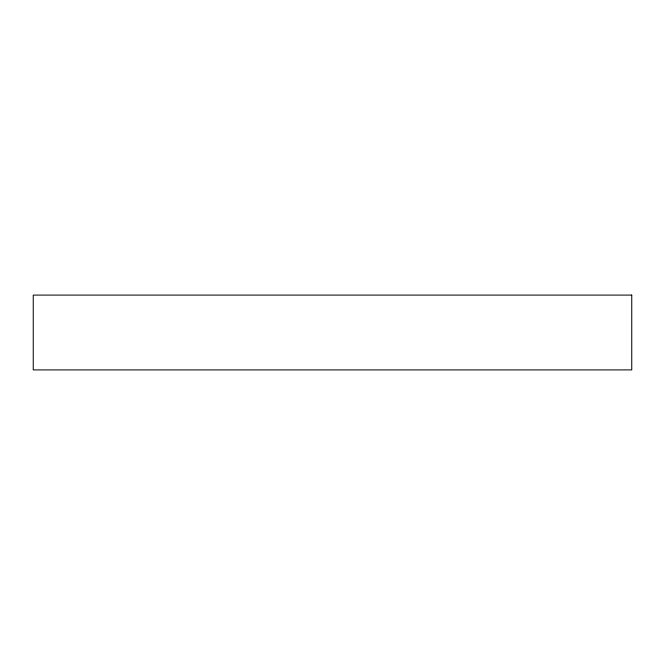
<?xml version="1.0" encoding="UTF-8"?>
<svg xmlns="http://www.w3.org/2000/svg" width="665" height="665" viewBox="0 0 665 665"><rect width="100%" height="100%" fill="white"/><g stroke="black" fill="none" stroke-linecap="round" stroke-linejoin="round"><path stroke-width="1" d="M631.75 295.094L33.25 295.094L33.25 369.906L631.75 369.906L631.75 295.094"/></g></svg>
